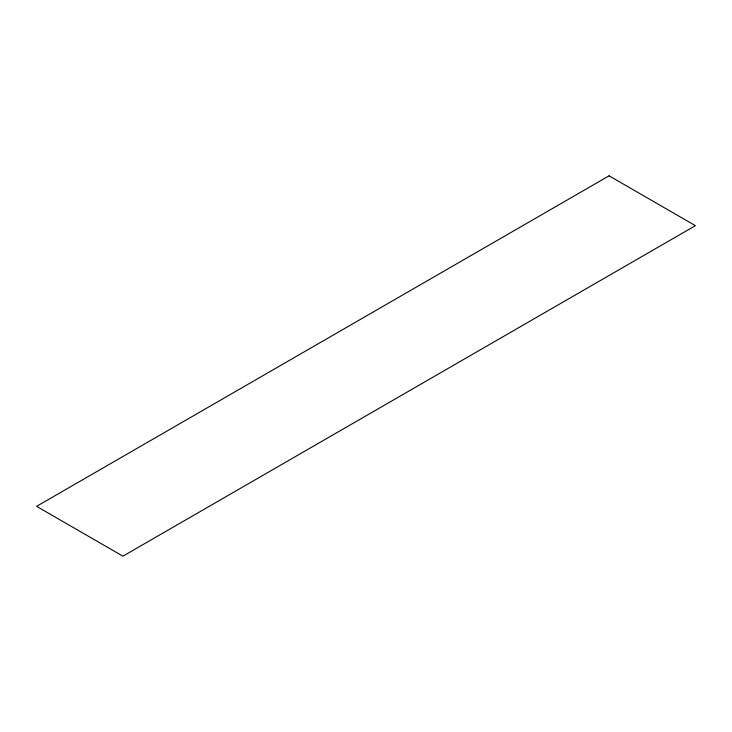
<?xml version="1.0" encoding="UTF-8"?>
<svg xmlns="http://www.w3.org/2000/svg" width="732" height="732" viewBox="0 0 732 732"><rect width="100%" height="100%" fill="white"/><g stroke="black" fill="none" stroke-linecap="round" stroke-linejoin="round"><path stroke-width="1.1" d="M609.079 175.826L36.6 506.343L122.921 556.174L695.4 225.657L609.079 175.826"/></g></svg>
